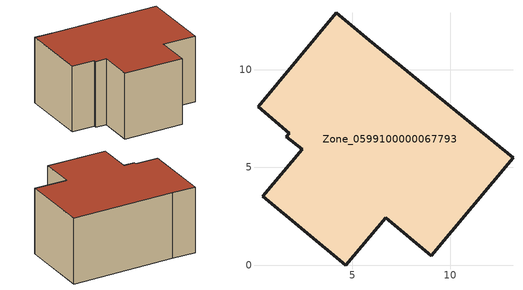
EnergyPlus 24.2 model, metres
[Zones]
Zone_0599100000067793
 floor ground (C_G): 5.85,11.52 13.21,5.49 9.04,0.48 6.7,2.44 4.66,0 0.41,3.53 2.42,5.94 1.62,6.58 1.76,6.75 0.17,8.09 4.17,12.91 z0
 wall outside (C_F): 0.41,3.53 4.66,0 6.7,2.44 9.04,0.48 13.21,5.49 5.85,11.52 4.17,12.91 0.17,8.09 1.76,6.75 1.62,6.58 2.42,5.94 0.41,3.53 z0:6.08
 roof outside (C_R): 5.85,11.52 4.17,12.91 0.17,8.09 1.76,6.75 1.62,6.58 2.42,5.94 0.41,3.53 4.66,0 6.7,2.44 9.04,0.48 13.21,5.49 z6.08
[BUILDING]
Pand.0599100000067793: North Axis=0; Terrain=City; Loads Convergence Tolerance Value=0.04; Temperature Convergence Tolerance Value=0.4; Solar Distribution=FullExterior; Maximum Number of Warmup Days=25; Minimum Number of Warmup Days=1
[Site:Location]
Rotterdam.The.Hague.AP_ZH_NLD Design_Conditions: Latitude=51.96; Longitude=4.45; Time Zone=1; Elevation=-4.5
[SITE:GROUNDTEMPERATURE:BUILDINGSURFACE]
18, 18, 18, 18, 18, 18, 18, 18, 18, 18, 18, 18
[MATERIAL] Thermal Absorptance=0.9; Solar Absorptance=0.7; Visible Absorptance=0.7
Name | Roughness | Thickness | Conductivity | Density | Specific Heat
G.TC.1946-1964 | MediumSmooth | 0.15 | 1 | 540 | 1210
F.TC.1946-1964 | Rough | 0.3 | 0.857143 | 1920 | 840
R.TC.1946-1964 | MediumRough | 0.2 | 0.235294 | 1500 | 1000
[CONSTRUCTION]
C_G: G.TC.1946-1964
C_F: F.TC.1946-1964
C_R: R.TC.1946-1964
[ZONE]
Zone_0599100000067793: Type=1; Multiplier=1; Ceiling Height=Autocalculate; Volume=Autocalculate; Floor Area=autocalculate; Part of Total Floor Area=Yes
[ZONEINFILTRATION:DESIGNFLOWRATE]
Infil_Zone_0599100000067793: Zone or ZoneList or Space or SpaceList=Zone_0599100000067793; Schedule=AlwaysOn; Design Flow Rate Calculation Method=Flow/Area; Flow Rate per Floor Area=0.003; Constant Term Coefficient=1; Temperature Term Coefficient=0; Velocity Term Coefficient=0; Velocity Squared Term Coefficient=0
[HVACTEMPLATE:ZONE:IDEALLOADSAIRSYSTEM]
Zone_0599100000067793: Maximum Heating Supply Air Temperature=50; Minimum Cooling Supply Air Temperature=13; Maximum Heating Supply Air Humidity Ratio=0.0156; Minimum Cooling Supply Air Humidity Ratio=0.0077; Heating Limit=NoLimit; Cooling Limit=NoLimit; Dehumidification Control Type=ConstantSensibleHeatRatio; Cooling Sensible Heat Ratio=0.7; Dehumidification Setpoint=60; Humidification Control Type=None; Humidification Setpoint=30; Outdoor Air Method=None; Outdoor Air Flow Rate per Person=0.00944; Outdoor Air Flow Rate per Zone Floor Area=0; Outdoor Air Flow Rate per Zone=0; Demand Controlled Ventilation Type=None; Outdoor Air Economizer Type=NoEconomizer; Heat Recovery Type=None; Sensible Heat Recovery Effectiveness=0.7; Latent Heat Recovery Effectiveness=0.65
[ZONECONTROL:THERMOSTAT]
ThermostatControl_Zone_0599100000067793: Zone or ZoneList=Zone_0599100000067793; Control Type Schedule=DualSetpointControlType; Control 1=Thermostat_Zone_0599100000067793; Temperature Difference Between Cutout And Setpoint=0
[THERMOSTATSETPOINT:DUALSETPOINT]
Thermostat_Zone_0599100000067793: Heating Setpoint Temperature Schedule=HeatingSetpoint_Zone_0599100000067793; Cooling Setpoint Temperature Schedule=CoolingSetpoint_Zone_0599100000067793
[SCHEDULE:COMPACT]
HeatingSetpoint_Zone_0599100000067793: Through: 12/31, For: AllDays, Until: 24:00, 21
CoolingSetpoint_Zone_0599100000067793: Through: 12/31, For: AllDays, Until: 24:00, 24
DualSetpointControlType: Through: 12/31, For: AllDays, Until: 24:00, 4
AlwaysOn: Through: 12/31, For: AllDays, Until: 24:00, 1
